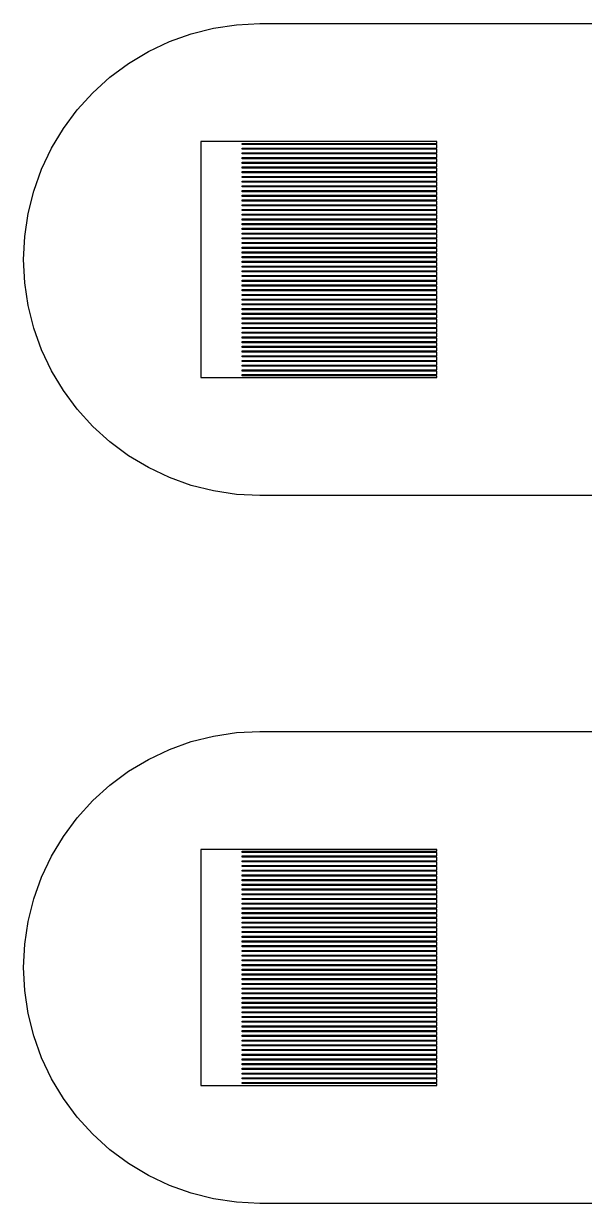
# Model space of a CAD drawing. Extents: x -16 to 83, y -18 to 83.
# Drawn here: x 1 to 5.75, y 18.5 to 28.5 of the extents above; entities that cross this region are included whole.
import ezdxf

# ---------------------------------------------------------------- set-up
doc = ezdxf.new("R2010")
doc.units = 0

msp = doc.modelspace()

# ---------------------------------------------------------------- linework, layer by layer
for p, q in [((2.80397, 28.4904), (3, 28.5)), ((3, 28.5), (5.85001, 28.5)), ((2.23463, 28.3477), (2.41943, 28.4139)), ((2.41943, 28.4139), (2.60983, 28.4616)), ((2.60983, 28.4616), (2.80397, 28.4904)), ((2.05722, 28.2638), (2.23463, 28.3477)), ((1.88887, 28.1629), (2.05722, 28.2638)), ((1.73122, 28.046), (1.88887, 28.1629)), ((1.5858, 27.9142), (1.73122, 28.046)), ((1.45398, 27.7688), (1.5858, 27.9142)), ((1.33707, 27.6111), (1.45398, 27.7688)), ((1.23616, 27.4428), (1.33707, 27.6111)), ((4.5, 27.5), (2.5, 27.5)), ((2.5, 27.5), (2.5, 25.5)), ((4.5, 27.485), (4.5, 27.5)), ((1.15225, 27.2654), (1.23616, 27.4428)), ((2.85001, 27.475), (2.85001, 27.485)), ((2.85001, 27.485), (4.5, 27.485)), ((4.5, 27.475), (2.85001, 27.475)), ((2.85001, 27.435), (2.85001, 27.445)), ((2.85001, 27.445), (4.5, 27.445)), ((4.5, 27.435), (2.85001, 27.435)), ((2.85001, 27.395), (2.85001, 27.405)), ((2.85001, 27.405), (4.5, 27.405)), ((4.5, 27.445), (4.5, 27.475)), ((4.5, 27.405), (4.5, 27.435)), ((4.5, 27.395), (2.85001, 27.395)), ((2.85001, 27.355), (2.85001, 27.365)), ((2.85001, 27.365), (4.5, 27.365)), ((4.5, 27.355), (2.85001, 27.355)), ((2.85001, 27.315), (2.85001, 27.325)), ((2.85001, 27.325), (4.5, 27.325)), ((4.5, 27.315), (2.85001, 27.315)), ((4.5, 27.365), (4.5, 27.395)), ((4.5, 27.325), (4.5, 27.355)), ((4.5, 27.285), (4.5, 27.315)), ((1.08612, 27.0806), (1.15225, 27.2654)), ((2.85001, 27.275), (2.85001, 27.285)), ((2.85001, 27.285), (4.5, 27.285)), ((4.5, 27.275), (2.85001, 27.275)), ((2.85001, 27.235), (2.85001, 27.245)), ((2.85001, 27.245), (4.5, 27.245)), ((4.5, 27.235), (2.85001, 27.235)), ((2.85001, 27.195), (2.85001, 27.205)), ((2.85001, 27.205), (4.5, 27.205)), ((4.5, 27.245), (4.5, 27.275)), ((4.5, 27.205), (4.5, 27.235)), ((4.5, 27.195), (2.85001, 27.195)), ((2.85001, 27.155), (2.85001, 27.165)), ((2.85001, 27.165), (4.5, 27.165)), ((4.5, 27.155), (2.85001, 27.155)), ((2.85001, 27.115), (2.85001, 27.125)), ((2.85001, 27.125), (4.5, 27.125)), ((4.5, 27.115), (2.85001, 27.115)), ((4.5, 27.165), (4.5, 27.195)), ((4.5, 27.125), (4.5, 27.155)), ((4.5, 27.085), (4.5, 27.115)), ((1.03844, 26.8902), (1.08612, 27.0806)), ((2.85001, 27.075), (2.85001, 27.085)), ((2.85001, 27.085), (4.5, 27.085)), ((4.5, 27.075), (2.85001, 27.075)), ((2.85001, 27.035), (2.85001, 27.045)), ((2.85001, 27.045), (4.5, 27.045)), ((4.5, 27.035), (2.85001, 27.035)), ((2.85001, 26.995), (2.85001, 27.005)), ((2.85001, 27.005), (4.5, 27.005)), ((4.5, 27.045), (4.5, 27.075)), ((4.5, 27.005), (4.5, 27.035)), ((4.5, 26.995), (2.85001, 26.995)), ((2.85001, 26.955), (2.85001, 26.965)), ((2.85001, 26.965), (4.5, 26.965)), ((4.5, 26.955), (2.85001, 26.955)), ((2.85001, 26.915), (2.85001, 26.925)), ((2.85001, 26.925), (4.5, 26.925)), ((4.5, 26.915), (2.85001, 26.915)), ((4.5, 26.965), (4.5, 26.995)), ((4.5, 26.925), (4.5, 26.955)), ((4.5, 26.885), (4.5, 26.915)), ((1.00964, 26.696), (1.03844, 26.8902)), ((2.85001, 26.875), (2.85001, 26.885)), ((2.85001, 26.885), (4.5, 26.885)), ((4.5, 26.875), (2.85001, 26.875)), ((2.85001, 26.835), (2.85001, 26.845)), ((2.85001, 26.845), (4.5, 26.845)), ((4.5, 26.835), (2.85001, 26.835)), ((2.85001, 26.795), (2.85001, 26.805)), ((2.85001, 26.805), (4.5, 26.805)), ((4.5, 26.845), (4.5, 26.875)), ((4.5, 26.805), (4.5, 26.835)), ((4.5, 26.795), (2.85001, 26.795)), ((2.85001, 26.755), (2.85001, 26.765)), ((2.85001, 26.765), (4.5, 26.765)), ((4.5, 26.755), (2.85001, 26.755)), ((2.85001, 26.715), (2.85001, 26.725)), ((2.85001, 26.725), (4.5, 26.725)), ((4.5, 26.715), (2.85001, 26.715)), ((4.5, 26.765), (4.5, 26.795)), ((4.5, 26.725), (4.5, 26.755)), ((4.5, 26.685), (4.5, 26.715)), ((1, 26.5), (1.00964, 26.696)), ((2.85001, 26.675), (2.85001, 26.685)), ((2.85001, 26.685), (4.5, 26.685)), ((4.5, 26.675), (2.85001, 26.675)), ((2.85001, 26.635), (2.85001, 26.645)), ((2.85001, 26.645), (4.5, 26.645)), ((4.5, 26.635), (2.85001, 26.635)), ((2.85001, 26.595), (2.85001, 26.605)), ((2.85001, 26.605), (4.5, 26.605)), ((4.5, 26.645), (4.5, 26.675)), ((4.5, 26.605), (4.5, 26.635)), ((1.00964, 26.304), (1, 26.5)), ((4.5, 26.595), (2.85001, 26.595)), ((2.85001, 26.555), (2.85001, 26.565)), ((2.85001, 26.565), (4.5, 26.565)), ((4.5, 26.555), (2.85001, 26.555)), ((2.85001, 26.515), (2.85001, 26.525)), ((2.85001, 26.525), (4.5, 26.525)), ((4.5, 26.515), (2.85001, 26.515)), ((4.5, 26.565), (4.5, 26.595)), ((4.5, 26.525), (4.5, 26.555)), ((4.5, 26.485), (4.5, 26.515)), ((2.85001, 26.475), (2.85001, 26.485)), ((2.85001, 26.485), (4.5, 26.485)), ((4.5, 26.475), (2.85001, 26.475)), ((2.85001, 26.435), (2.85001, 26.445)), ((2.85001, 26.445), (4.5, 26.445)), ((4.5, 26.435), (2.85001, 26.435)), ((2.85001, 26.395), (2.85001, 26.405)), ((2.85001, 26.405), (4.5, 26.405)), ((4.5, 26.445), (4.5, 26.475)), ((4.5, 26.405), (4.5, 26.435)), ((1.03844, 26.1098), (1.00964, 26.304)), ((4.5, 26.395), (2.85001, 26.395)), ((2.85001, 26.355), (2.85001, 26.365)), ((2.85001, 26.365), (4.5, 26.365)), ((4.5, 26.355), (2.85001, 26.355)), ((2.85001, 26.315), (2.85001, 26.325)), ((2.85001, 26.325), (4.5, 26.325)), ((4.5, 26.315), (2.85001, 26.315)), ((4.5, 26.365), (4.5, 26.395)), ((4.5, 26.325), (4.5, 26.355)), ((4.5, 26.285), (4.5, 26.315)), ((2.85001, 26.275), (2.85001, 26.285)), ((2.85001, 26.285), (4.5, 26.285)), ((4.5, 26.275), (2.85001, 26.275)), ((2.85001, 26.235), (2.85001, 26.245)), ((2.85001, 26.245), (4.5, 26.245)), ((4.5, 26.235), (2.85001, 26.235)), ((2.85001, 26.195), (2.85001, 26.205)), ((2.85001, 26.205), (4.5, 26.205)), ((4.5, 26.245), (4.5, 26.275)), ((4.5, 26.205), (4.5, 26.235)), ((1.08612, 25.9194), (1.03844, 26.1098)), ((4.5, 26.195), (2.85001, 26.195)), ((2.85001, 26.155), (2.85001, 26.165)), ((2.85001, 26.165), (4.5, 26.165)), ((4.5, 26.155), (2.85001, 26.155)), ((2.85001, 26.115), (2.85001, 26.125)), ((2.85001, 26.125), (4.5, 26.125)), ((4.5, 26.115), (2.85001, 26.115)), ((4.5, 26.165), (4.5, 26.195)), ((4.5, 26.125), (4.5, 26.155)), ((4.5, 26.085), (4.5, 26.115)), ((2.85001, 26.075), (2.85001, 26.085)), ((2.85001, 26.085), (4.5, 26.085)), ((4.5, 26.075), (2.85001, 26.075)), ((2.85001, 26.035), (2.85001, 26.045)), ((2.85001, 26.045), (4.5, 26.045)), ((4.5, 26.035), (2.85001, 26.035)), ((2.85001, 25.995), (2.85001, 26.005)), ((2.85001, 26.005), (4.5, 26.005)), ((4.5, 26.045), (4.5, 26.075)), ((4.5, 26.005), (4.5, 26.035)), ((1.15225, 25.7346), (1.08612, 25.9194)), ((4.5, 25.995), (2.85001, 25.995)), ((2.85001, 25.955), (2.85001, 25.965)), ((2.85001, 25.965), (4.5, 25.965)), ((4.5, 25.955), (2.85001, 25.955)), ((2.85001, 25.915), (2.85001, 25.925)), ((2.85001, 25.925), (4.5, 25.925)), ((4.5, 25.915), (2.85001, 25.915)), ((4.5, 25.965), (4.5, 25.995)), ((4.5, 25.925), (4.5, 25.955)), ((4.5, 25.885), (4.5, 25.915)), ((2.85001, 25.875), (2.85001, 25.885)), ((2.85001, 25.885), (4.5, 25.885)), ((4.5, 25.875), (2.85001, 25.875)), ((2.85001, 25.835), (2.85001, 25.845)), ((2.85001, 25.845), (4.5, 25.845)), ((4.5, 25.835), (2.85001, 25.835)), ((2.85001, 25.795), (2.85001, 25.805)), ((2.85001, 25.805), (4.5, 25.805)), ((4.5, 25.845), (4.5, 25.875)), ((4.5, 25.805), (4.5, 25.835)), ((1.23616, 25.5572), (1.15225, 25.7346)), ((4.5, 25.795), (2.85001, 25.795)), ((2.85001, 25.755), (2.85001, 25.765)), ((2.85001, 25.765), (4.5, 25.765)), ((4.5, 25.755), (2.85001, 25.755)), ((2.85001, 25.715), (2.85001, 25.725)), ((2.85001, 25.725), (4.5, 25.725)), ((4.5, 25.715), (2.85001, 25.715)), ((4.5, 25.765), (4.5, 25.795)), ((4.5, 25.725), (4.5, 25.755)), ((4.5, 25.685), (4.5, 25.715)), ((2.85001, 25.675), (2.85001, 25.685)), ((2.85001, 25.685), (4.5, 25.685)), ((4.5, 25.675), (2.85001, 25.675)), ((2.85001, 25.635), (2.85001, 25.645)), ((2.85001, 25.645), (4.5, 25.645)), ((4.5, 25.635), (2.85001, 25.635)), ((2.85001, 25.595), (2.85001, 25.605)), ((2.85001, 25.605), (4.5, 25.605)), ((4.5, 25.645), (4.5, 25.675)), ((4.5, 25.605), (4.5, 25.635)), ((1.33707, 25.3889), (1.23616, 25.5572)), ((2.5, 25.5), (4.5, 25.5)), ((4.5, 25.595), (2.85001, 25.595)), ((2.85001, 25.555), (2.85001, 25.565)), ((2.85001, 25.565), (4.5, 25.565)), ((4.5, 25.555), (2.85001, 25.555)), ((2.85001, 25.515), (2.85001, 25.525)), ((2.85001, 25.525), (4.5, 25.525)), ((4.5, 25.515), (2.85001, 25.515)), ((4.5, 25.565), (4.5, 25.595)), ((4.5, 25.525), (4.5, 25.555)), ((4.5, 25.5), (4.5, 25.515)), ((1.45398, 25.2312), (1.33707, 25.3889)), ((1.5858, 25.0858), (1.45398, 25.2312)), ((1.73122, 24.954), (1.5858, 25.0858)), ((1.88887, 24.8371), (1.73122, 24.954)), ((2.05722, 24.7362), (1.88887, 24.8371)), ((2.23463, 24.6523), (2.05722, 24.7362)), ((2.41943, 24.5861), (2.23463, 24.6523)), ((2.60983, 24.5384), (2.41943, 24.5861)), ((2.80397, 24.5096), (2.60983, 24.5384)), ((3, 24.5), (2.80397, 24.5096)), ((5.85001, 24.5), (3, 24.5)), ((2.80397, 22.4904), (3, 22.5)), ((3, 22.5), (5.85001, 22.5)), ((2.23463, 22.3477), (2.41943, 22.4139)), ((2.41943, 22.4139), (2.60983, 22.4616)), ((2.60983, 22.4616), (2.80397, 22.4904)), ((2.05722, 22.2638), (2.23463, 22.3477)), ((1.88887, 22.1629), (2.05722, 22.2638)), ((1.73122, 22.046), (1.88887, 22.1629)), ((1.5858, 21.9142), (1.73122, 22.046)), ((1.45398, 21.7688), (1.5858, 21.9142)), ((1.33707, 21.6111), (1.45398, 21.7688)), ((1.23616, 21.4428), (1.33707, 21.6111)), ((4.5, 21.5), (2.5, 21.5)), ((2.5, 21.5), (2.5, 19.5)), ((4.5, 21.485), (4.5, 21.5)), ((1.15225, 21.2654), (1.23616, 21.4428)), ((2.85001, 21.475), (2.85001, 21.485)), ((2.85001, 21.485), (4.5, 21.485)), ((4.5, 21.475), (2.85001, 21.475)), ((2.85001, 21.435), (2.85001, 21.445)), ((2.85001, 21.445), (4.5, 21.445)), ((4.5, 21.435), (2.85001, 21.435)), ((2.85001, 21.395), (2.85001, 21.405)), ((2.85001, 21.405), (4.5, 21.405)), ((4.5, 21.445), (4.5, 21.475)), ((4.5, 21.405), (4.5, 21.435)), ((4.5, 21.395), (2.85001, 21.395)), ((2.85001, 21.355), (2.85001, 21.365)), ((2.85001, 21.365), (4.5, 21.365)), ((4.5, 21.355), (2.85001, 21.355)), ((2.85001, 21.315), (2.85001, 21.325)), ((2.85001, 21.325), (4.5, 21.325)), ((4.5, 21.315), (2.85001, 21.315)), ((4.5, 21.365), (4.5, 21.395)), ((4.5, 21.325), (4.5, 21.355)), ((4.5, 21.285), (4.5, 21.315)), ((1.08612, 21.0806), (1.15225, 21.2654)), ((2.85001, 21.275), (2.85001, 21.285)), ((2.85001, 21.285), (4.5, 21.285)), ((4.5, 21.275), (2.85001, 21.275)), ((2.85001, 21.235), (2.85001, 21.245)), ((2.85001, 21.245), (4.5, 21.245)), ((4.5, 21.235), (2.85001, 21.235)), ((2.85001, 21.195), (2.85001, 21.205)), ((2.85001, 21.205), (4.5, 21.205)), ((4.5, 21.245), (4.5, 21.275)), ((4.5, 21.205), (4.5, 21.235)), ((4.5, 21.195), (2.85001, 21.195)), ((2.85001, 21.155), (2.85001, 21.165)), ((2.85001, 21.165), (4.5, 21.165)), ((4.5, 21.155), (2.85001, 21.155)), ((2.85001, 21.115), (2.85001, 21.125)), ((2.85001, 21.125), (4.5, 21.125)), ((4.5, 21.115), (2.85001, 21.115)), ((4.5, 21.165), (4.5, 21.195)), ((4.5, 21.125), (4.5, 21.155)), ((4.5, 21.085), (4.5, 21.115)), ((1.03844, 20.8902), (1.08612, 21.0806)), ((2.85001, 21.075), (2.85001, 21.085)), ((2.85001, 21.085), (4.5, 21.085)), ((4.5, 21.075), (2.85001, 21.075)), ((2.85001, 21.035), (2.85001, 21.045)), ((2.85001, 21.045), (4.5, 21.045)), ((4.5, 21.035), (2.85001, 21.035)), ((2.85001, 20.995), (2.85001, 21.005)), ((2.85001, 21.005), (4.5, 21.005)), ((4.5, 21.045), (4.5, 21.075)), ((4.5, 21.005), (4.5, 21.035)), ((4.5, 20.995), (2.85001, 20.995)), ((2.85001, 20.955), (2.85001, 20.965)), ((2.85001, 20.965), (4.5, 20.965)), ((4.5, 20.955), (2.85001, 20.955)), ((2.85001, 20.915), (2.85001, 20.925)), ((2.85001, 20.925), (4.5, 20.925)), ((4.5, 20.915), (2.85001, 20.915)), ((4.5, 20.965), (4.5, 20.995)), ((4.5, 20.925), (4.5, 20.955)), ((4.5, 20.885), (4.5, 20.915)), ((1.00964, 20.696), (1.03844, 20.8902)), ((2.85001, 20.875), (2.85001, 20.885)), ((2.85001, 20.885), (4.5, 20.885)), ((4.5, 20.875), (2.85001, 20.875)), ((2.85001, 20.835), (2.85001, 20.845)), ((2.85001, 20.845), (4.5, 20.845)), ((4.5, 20.835), (2.85001, 20.835)), ((2.85001, 20.795), (2.85001, 20.805)), ((2.85001, 20.805), (4.5, 20.805)), ((4.5, 20.845), (4.5, 20.875)), ((4.5, 20.805), (4.5, 20.835)), ((4.5, 20.795), (2.85001, 20.795)), ((2.85001, 20.755), (2.85001, 20.765)), ((2.85001, 20.765), (4.5, 20.765)), ((4.5, 20.755), (2.85001, 20.755)), ((2.85001, 20.715), (2.85001, 20.725)), ((2.85001, 20.725), (4.5, 20.725)), ((4.5, 20.715), (2.85001, 20.715)), ((4.5, 20.765), (4.5, 20.795)), ((4.5, 20.725), (4.5, 20.755)), ((4.5, 20.685), (4.5, 20.715)), ((1, 20.5), (1.00964, 20.696)), ((2.85001, 20.675), (2.85001, 20.685)), ((2.85001, 20.685), (4.5, 20.685)), ((4.5, 20.675), (2.85001, 20.675)), ((2.85001, 20.635), (2.85001, 20.645)), ((2.85001, 20.645), (4.5, 20.645)), ((4.5, 20.635), (2.85001, 20.635)), ((2.85001, 20.595), (2.85001, 20.605)), ((2.85001, 20.605), (4.5, 20.605)), ((4.5, 20.645), (4.5, 20.675)), ((4.5, 20.605), (4.5, 20.635)), ((1.00964, 20.304), (1, 20.5)), ((4.5, 20.595), (2.85001, 20.595)), ((2.85001, 20.555), (2.85001, 20.565)), ((2.85001, 20.565), (4.5, 20.565)), ((4.5, 20.555), (2.85001, 20.555)), ((2.85001, 20.515), (2.85001, 20.525)), ((2.85001, 20.525), (4.5, 20.525)), ((4.5, 20.515), (2.85001, 20.515)), ((4.5, 20.565), (4.5, 20.595)), ((4.5, 20.525), (4.5, 20.555)), ((4.5, 20.485), (4.5, 20.515)), ((2.85001, 20.475), (2.85001, 20.485)), ((2.85001, 20.485), (4.5, 20.485)), ((4.5, 20.475), (2.85001, 20.475)), ((2.85001, 20.435), (2.85001, 20.445)), ((2.85001, 20.445), (4.5, 20.445)), ((4.5, 20.435), (2.85001, 20.435)), ((2.85001, 20.395), (2.85001, 20.405)), ((2.85001, 20.405), (4.5, 20.405)), ((4.5, 20.445), (4.5, 20.475)), ((4.5, 20.405), (4.5, 20.435)), ((1.03844, 20.1098), (1.00964, 20.304)), ((4.5, 20.395), (2.85001, 20.395)), ((2.85001, 20.355), (2.85001, 20.365)), ((2.85001, 20.365), (4.5, 20.365)), ((4.5, 20.355), (2.85001, 20.355)), ((2.85001, 20.315), (2.85001, 20.325)), ((2.85001, 20.325), (4.5, 20.325)), ((4.5, 20.315), (2.85001, 20.315)), ((4.5, 20.365), (4.5, 20.395)), ((4.5, 20.325), (4.5, 20.355)), ((4.5, 20.285), (4.5, 20.315)), ((2.85001, 20.275), (2.85001, 20.285)), ((2.85001, 20.285), (4.5, 20.285)), ((4.5, 20.275), (2.85001, 20.275)), ((2.85001, 20.235), (2.85001, 20.245)), ((2.85001, 20.245), (4.5, 20.245)), ((4.5, 20.235), (2.85001, 20.235)), ((2.85001, 20.195), (2.85001, 20.205)), ((2.85001, 20.205), (4.5, 20.205)), ((4.5, 20.245), (4.5, 20.275)), ((4.5, 20.205), (4.5, 20.235)), ((1.08612, 19.9194), (1.03844, 20.1098)), ((4.5, 20.195), (2.85001, 20.195)), ((2.85001, 20.155), (2.85001, 20.165)), ((2.85001, 20.165), (4.5, 20.165)), ((4.5, 20.155), (2.85001, 20.155)), ((2.85001, 20.115), (2.85001, 20.125)), ((2.85001, 20.125), (4.5, 20.125)), ((4.5, 20.115), (2.85001, 20.115)), ((4.5, 20.165), (4.5, 20.195)), ((4.5, 20.125), (4.5, 20.155)), ((4.5, 20.085), (4.5, 20.115)), ((2.85001, 20.075), (2.85001, 20.085)), ((2.85001, 20.085), (4.5, 20.085)), ((4.5, 20.075), (2.85001, 20.075)), ((2.85001, 20.035), (2.85001, 20.045)), ((2.85001, 20.045), (4.5, 20.045)), ((4.5, 20.035), (2.85001, 20.035)), ((2.85001, 19.995), (2.85001, 20.005)), ((2.85001, 20.005), (4.5, 20.005)), ((4.5, 20.045), (4.5, 20.075)), ((4.5, 20.005), (4.5, 20.035)), ((1.15225, 19.7346), (1.08612, 19.9194)), ((4.5, 19.995), (2.85001, 19.995)), ((2.85001, 19.955), (2.85001, 19.965)), ((2.85001, 19.965), (4.5, 19.965)), ((4.5, 19.955), (2.85001, 19.955)), ((2.85001, 19.915), (2.85001, 19.925)), ((2.85001, 19.925), (4.5, 19.925)), ((4.5, 19.915), (2.85001, 19.915)), ((4.5, 19.965), (4.5, 19.995)), ((4.5, 19.925), (4.5, 19.955)), ((4.5, 19.885), (4.5, 19.915)), ((2.85001, 19.875), (2.85001, 19.885)), ((2.85001, 19.885), (4.5, 19.885)), ((4.5, 19.875), (2.85001, 19.875)), ((2.85001, 19.835), (2.85001, 19.845)), ((2.85001, 19.845), (4.5, 19.845)), ((4.5, 19.835), (2.85001, 19.835)), ((2.85001, 19.795), (2.85001, 19.805)), ((2.85001, 19.805), (4.5, 19.805)), ((4.5, 19.845), (4.5, 19.875)), ((4.5, 19.805), (4.5, 19.835)), ((1.23616, 19.5572), (1.15225, 19.7346)), ((4.5, 19.795), (2.85001, 19.795)), ((2.85001, 19.755), (2.85001, 19.765)), ((2.85001, 19.765), (4.5, 19.765)), ((4.5, 19.755), (2.85001, 19.755)), ((2.85001, 19.715), (2.85001, 19.725)), ((2.85001, 19.725), (4.5, 19.725)), ((4.5, 19.715), (2.85001, 19.715)), ((4.5, 19.765), (4.5, 19.795)), ((4.5, 19.725), (4.5, 19.755)), ((4.5, 19.685), (4.5, 19.715)), ((2.85001, 19.675), (2.85001, 19.685)), ((2.85001, 19.685), (4.5, 19.685)), ((4.5, 19.675), (2.85001, 19.675)), ((2.85001, 19.635), (2.85001, 19.645)), ((2.85001, 19.645), (4.5, 19.645)), ((4.5, 19.635), (2.85001, 19.635)), ((2.85001, 19.595), (2.85001, 19.605)), ((2.85001, 19.605), (4.5, 19.605)), ((4.5, 19.645), (4.5, 19.675)), ((4.5, 19.605), (4.5, 19.635)), ((1.33707, 19.3889), (1.23616, 19.5572)), ((2.5, 19.5), (4.5, 19.5)), ((4.5, 19.595), (2.85001, 19.595)), ((2.85001, 19.555), (2.85001, 19.565)), ((2.85001, 19.565), (4.5, 19.565)), ((4.5, 19.555), (2.85001, 19.555)), ((2.85001, 19.515), (2.85001, 19.525)), ((2.85001, 19.525), (4.5, 19.525)), ((4.5, 19.515), (2.85001, 19.515)), ((4.5, 19.565), (4.5, 19.595)), ((4.5, 19.525), (4.5, 19.555)), ((4.5, 19.5), (4.5, 19.515)), ((1.45398, 19.2312), (1.33707, 19.3889)), ((1.5858, 19.0858), (1.45398, 19.2312)), ((1.73122, 18.954), (1.5858, 19.0858)), ((1.88887, 18.8371), (1.73122, 18.954)), ((2.05722, 18.7362), (1.88887, 18.8371)), ((2.23463, 18.6523), (2.05722, 18.7362)), ((2.41943, 18.5861), (2.23463, 18.6523)), ((2.60983, 18.5384), (2.41943, 18.5861)), ((2.80397, 18.5096), (2.60983, 18.5384)), ((3, 18.5), (2.80397, 18.5096)), ((5.85001, 18.5), (3, 18.5))]:
    msp.add_line(p, q)

doc.saveas('drawing.dxf')
